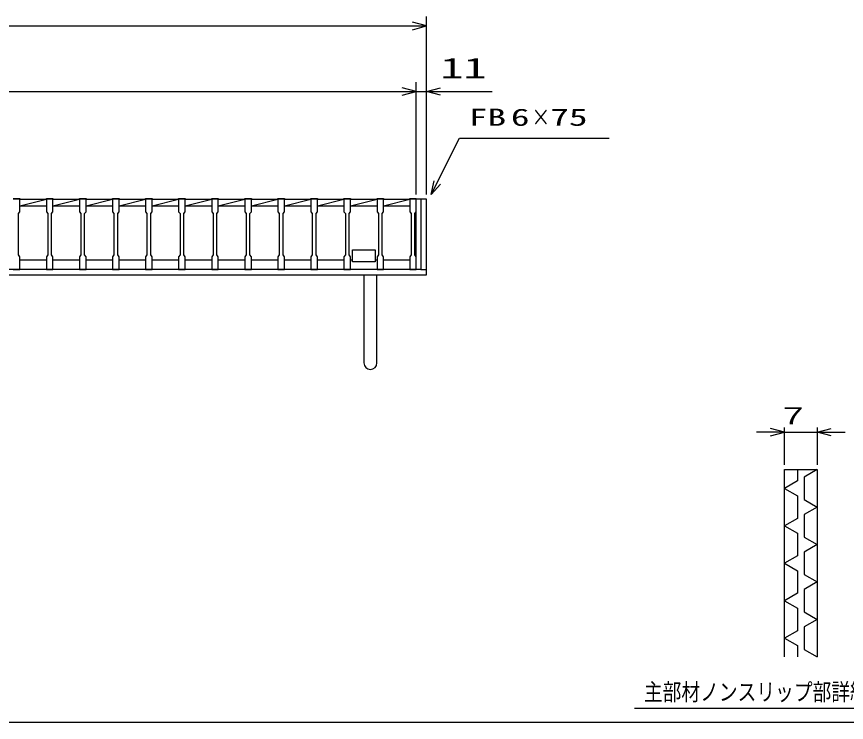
# Model space of a CAD drawing. Units: millimetres, scale not verified. Extents: x -1820 to 1731, y -1282 to 1054.
# Drawn here: x -851 to 35, y -1146 to -392 of the extents above; entities that cross this region are included whole.
import ezdxf
from ezdxf.enums import TextEntityAlignment as Align

# ---------------------------------------------------------------- set-up
doc = ezdxf.new("R2010")
doc.units = ezdxf.units.MM
doc.header["$LTSCALE"] = 10
for name, color, linetype, lineweight in [('0_2', 150, 'Continuous', 25), ('16', 3, 'Continuous', 25), ('19', 6, 'Continuous', 25), ('22', 4, 'Continuous', 25), ('32', 4, 'Continuous', 25)]:
    doc.layers.add(name, color=color, linetype=linetype, lineweight=lineweight)
doc.styles.add('ベクトル', font='')
doc.styles.add('ＭＳ ゴシック', font='')
doc.styles.get('ベクトル').set_extended_font_data('ベクトル')
doc.styles.get('ＭＳ ゴシック').set_extended_font_data('MS Gothic')

msp = doc.modelspace()

# ---------------------------------------------------------------- linework, layer by layer
at = {"layer": '0_2'}
msp.add_line((1731, -1146.5), (-1729, -1146.5), dxfattribs=at)
at = {"layer": '16'}
for p, q in [((-854.2, -586.8), (-847.2, -586.8)), ((-847.2, -587.5), (-854.2, -587.5)), ((-847.2, -586.8), (-847.2, -587.5)), ((-847.2, -601), (-847.2, -587.5)), ((-847.2, -587.5), (-818.9, -587.5)), ((-847.2, -594.5), (-818.9, -587.5)), ((-818.9, -587.5), (-818.9, -586.8)), ((-818.9, -586.8), (-811.9, -586.8)), ((-818.9, -587.5), (-818.9, -601)), ((-811.9, -587.5), (-818.9, -587.5)), ((-811.9, -586.8), (-811.9, -587.5)), ((-811.9, -601), (-811.9, -587.5)), ((-811.9, -587.5), (-783.6, -587.5)), ((-811.9, -594.5), (-783.6, -587.5)), ((-783.6, -587.5), (-783.6, -586.8)), ((-783.6, -586.8), (-776.6, -586.8)), ((-783.6, -587.5), (-783.6, -601)), ((-776.6, -587.5), (-783.6, -587.5)), ((-776.6, -586.8), (-776.6, -587.5)), ((-776.6, -601), (-776.6, -587.5)), ((-776.6, -587.5), (-748.3, -587.5)), ((-776.6, -594.5), (-748.3, -587.5)), ((-748.3, -587.5), (-748.3, -586.8)), ((-748.3, -586.8), (-741.3, -586.8)), ((-748.3, -587.5), (-748.3, -601)), ((-741.3, -587.5), (-748.3, -587.5)), ((-741.3, -586.8), (-741.3, -587.5)), ((-741.3, -601), (-741.3, -587.5)), ((-741.3, -587.5), (-713, -587.5)), ((-741.3, -594.5), (-713, -587.5)), ((-713, -587.5), (-713, -586.8)), ((-713, -586.8), (-706, -586.8)), ((-713, -587.5), (-713, -601)), ((-706, -587.5), (-713, -587.5)), ((-706, -586.8), (-706, -587.5)), ((-706, -601), (-706, -587.5)), ((-706, -587.5), (-677.7, -587.5)), ((-706, -594.5), (-677.7, -587.5)), ((-677.7, -587.5), (-677.7, -586.8)), ((-677.7, -586.8), (-670.7, -586.8)), ((-677.7, -587.5), (-677.7, -601)), ((-670.7, -587.5), (-677.7, -587.5)), ((-670.7, -586.8), (-670.7, -587.5)), ((-670.7, -601), (-670.7, -587.5)), ((-670.7, -587.5), (-642.4, -587.5)), ((-670.7, -594.5), (-642.4, -587.5)), ((-642.4, -587.5), (-642.4, -586.8)), ((-642.4, -586.8), (-635.4, -586.8)), ((-642.4, -587.5), (-642.4, -601)), ((-635.4, -587.5), (-642.4, -587.5)), ((-635.4, -586.8), (-635.4, -587.5)), ((-635.4, -601), (-635.4, -587.5)), ((-635.4, -587.5), (-607.1, -587.5)), ((-635.4, -594.5), (-607.1, -587.5)), ((-607.1, -587.5), (-607.1, -586.8)), ((-607.1, -586.8), (-600.1, -586.8)), ((-607.1, -587.5), (-607.1, -601)), ((-600.1, -587.5), (-607.1, -587.5)), ((-600.1, -586.8), (-600.1, -587.5)), ((-600.1, -601), (-600.1, -587.5)), ((-600.1, -587.5), (-571.8, -587.5)), ((-600.1, -594.5), (-571.8, -587.5)), ((-571.8, -587.5), (-571.8, -586.8)), ((-571.8, -586.8), (-564.8, -586.8)), ((-571.8, -587.5), (-571.8, -601)), ((-564.8, -587.5), (-571.8, -587.5)), ((-564.8, -586.8), (-564.8, -587.5)), ((-564.8, -601), (-564.8, -587.5)), ((-564.8, -587.5), (-536.5, -587.5)), ((-564.8, -594.5), (-536.5, -587.5)), ((-536.5, -587.5), (-536.5, -586.8)), ((-536.5, -586.8), (-529.5, -586.8)), ((-536.5, -587.5), (-536.5, -601)), ((-529.5, -587.5), (-536.5, -587.5)), ((-529.5, -586.8), (-529.5, -587.5)), ((-529.5, -601), (-529.5, -587.5)), ((-529.5, -587.5), (-501.2, -587.5)), ((-529.5, -594.5), (-501.2, -587.5)), ((-501.2, -587.5), (-501.2, -586.8)), ((-501.2, -586.8), (-494.2, -586.8)), ((-501.2, -587.5), (-501.2, -601)), ((-494.2, -587.5), (-501.2, -587.5)), ((-494.2, -586.8), (-494.2, -587.5)), ((-494.2, -601), (-494.2, -587.5)), ((-494.2, -587.5), (-465.9, -587.5)), ((-494.2, -594.5), (-465.9, -587.5)), ((-465.9, -587.5), (-465.9, -586.8)), ((-465.9, -586.8), (-458.9, -586.8)), ((-465.9, -587.5), (-465.9, -601)), ((-458.9, -587.5), (-465.9, -587.5)), ((-458.9, -586.8), (-458.9, -587.5)), ((-458.9, -601), (-458.9, -587.5)), ((-458.9, -587.5), (-431, -587.5)), ((-458.9, -594.5), (-431, -587.6)), ((-431, -587.5), (-431, -586.8)), ((-431, -586.8), (-424, -586.8)), ((-431, -587.5), (-431, -601)), ((-424, -587.5), (-431, -587.5)), ((-424, -586.8), (-424, -587.5)), ((-424, -601), (-424, -587.5)), ((-424, -652.5), (-424, -587.5)), ((-848.7, -603), (-847.2, -601)), ((-847.2, -594.5), (-818.9, -594.5)), ((-818.9, -601), (-817.4, -603)), ((-813.4, -603), (-811.9, -601)), ((-811.9, -594.5), (-783.6, -594.5)), ((-783.6, -601), (-782.1, -603)), ((-778.1, -603), (-776.6, -601)), ((-776.6, -594.5), (-748.3, -594.5)), ((-748.3, -601), (-746.8, -603)), ((-742.8, -603), (-741.3, -601)), ((-741.3, -594.5), (-713, -594.5)), ((-713, -601), (-711.5, -603)), ((-707.5, -603), (-706, -601)), ((-706, -594.5), (-677.7, -594.5)), ((-677.7, -601), (-676.2, -603)), ((-672.2, -603), (-670.7, -601)), ((-670.7, -594.5), (-642.4, -594.5)), ((-642.4, -601), (-640.9, -603)), ((-636.9, -603), (-635.4, -601)), ((-635.4, -594.5), (-607.1, -594.5)), ((-607.1, -601), (-605.6, -603)), ((-601.6, -603), (-600.1, -601)), ((-600.1, -594.5), (-571.8, -594.5)), ((-571.8, -601), (-570.3, -603)), ((-566.3, -603), (-564.8, -601)), ((-564.8, -594.5), (-536.5, -594.5)), ((-536.5, -601), (-535, -603)), ((-531, -603), (-529.5, -601)), ((-529.5, -594.5), (-501.2, -594.5)), ((-501.2, -601), (-499.7, -603)), ((-495.7, -603), (-494.2, -601)), ((-494.2, -594.5), (-465.9, -594.5)), ((-465.9, -601), (-464.4, -603)), ((-460.4, -603), (-458.9, -601)), ((-458.9, -594.5), (-431, -594.5)), ((-431, -601), (-429.5, -603)), ((-425.5, -603), (-424, -601)), ((-848.7, -647), (-848.7, -603)), ((-817.4, -603), (-817.4, -647)), ((-813.4, -647), (-813.4, -603)), ((-782.1, -603), (-782.1, -647)), ((-778.1, -647), (-778.1, -603)), ((-746.8, -603), (-746.8, -647)), ((-742.8, -647), (-742.8, -603)), ((-711.5, -603), (-711.5, -647)), ((-707.5, -647), (-707.5, -603)), ((-676.2, -603), (-676.2, -647)), ((-672.2, -647), (-672.2, -603)), ((-640.9, -603), (-640.9, -647)), ((-636.9, -647), (-636.9, -603)), ((-605.6, -603), (-605.6, -647)), ((-601.6, -647), (-601.6, -603)), ((-570.3, -603), (-570.3, -647)), ((-566.3, -647), (-566.3, -603)), ((-535, -603), (-535, -647)), ((-531, -647), (-531, -603)), ((-499.7, -603), (-499.7, -647)), ((-495.7, -647), (-495.7, -603)), ((-464.4, -603), (-464.4, -647)), ((-460.4, -647), (-460.4, -603)), ((-429.5, -603), (-429.5, -647)), ((-425.5, -647), (-425.5, -603)), ((-492.05, -652.5), (-492.05, -641.5)), ((-492.05, -641.5), (-468.05, -641.5)), ((-468.05, -641.5), (-468.05, -654.5)), ((-847.2, -649), (-848.7, -647)), ((-847.2, -662.5), (-847.2, -649)), ((-847.2, -652.5), (-818.9, -652.5)), ((-817.4, -647), (-818.9, -649)), ((-818.9, -649), (-818.9, -662.5)), ((-811.9, -649), (-813.4, -647)), ((-811.9, -662.5), (-811.9, -649)), ((-811.9, -652.5), (-783.6, -652.5)), ((-782.1, -647), (-783.6, -649)), ((-783.6, -649), (-783.6, -662.5)), ((-776.6, -649), (-778.1, -647)), ((-776.6, -662.5), (-776.6, -649)), ((-776.6, -652.5), (-748.3, -652.5)), ((-746.8, -647), (-748.3, -649)), ((-748.3, -649), (-748.3, -662.5)), ((-741.3, -649), (-742.8, -647)), ((-741.3, -662.5), (-741.3, -649)), ((-741.3, -652.5), (-713, -652.5)), ((-711.5, -647), (-713, -649)), ((-713, -649), (-713, -662.5)), ((-706, -649), (-707.5, -647)), ((-706, -662.5), (-706, -649)), ((-706, -652.5), (-677.7, -652.5)), ((-676.2, -647), (-677.7, -649)), ((-677.7, -649), (-677.7, -662.5)), ((-670.7, -649), (-672.2, -647)), ((-670.7, -662.5), (-670.7, -649)), ((-670.7, -652.5), (-642.4, -652.5)), ((-640.9, -647), (-642.4, -649)), ((-642.4, -649), (-642.4, -662.5)), ((-635.4, -649), (-636.9, -647)), ((-635.4, -662.5), (-635.4, -649)), ((-635.4, -652.5), (-607.1, -652.5)), ((-605.6, -647), (-607.1, -649)), ((-607.1, -649), (-607.1, -662.5)), ((-600.1, -649), (-601.6, -647)), ((-600.1, -662.5), (-600.1, -649)), ((-600.1, -652.5), (-571.8, -652.5)), ((-570.3, -647), (-571.8, -649)), ((-571.8, -649), (-571.8, -662.5)), ((-564.8, -649), (-566.3, -647)), ((-564.8, -662.5), (-564.8, -649)), ((-564.8, -652.5), (-536.5, -652.5)), ((-535, -647), (-536.5, -649)), ((-536.5, -649), (-536.5, -662.5)), ((-529.5, -649), (-531, -647)), ((-529.5, -662.5), (-529.5, -649)), ((-529.5, -652.5), (-501.2, -652.5)), ((-499.7, -647), (-501.2, -649)), ((-501.2, -649), (-501.2, -662.5)), ((-494.2, -649), (-495.7, -647)), ((-494.2, -662.5), (-494.2, -649)), ((-494.2, -652.5), (-492.05, -652.5)), ((-492.05, -654.5), (-492.05, -652.5)), ((-468.05, -654.5), (-492.05, -654.5)), ((-468.05, -652.5), (-465.9, -652.5)), ((-464.4, -647), (-465.9, -649)), ((-465.9, -649), (-465.9, -662.5)), ((-458.9, -649), (-460.4, -647)), ((-458.9, -662.5), (-458.9, -649)), ((-458.9, -652.5), (-431, -652.5)), ((-429.5, -647), (-431, -649)), ((-431, -649), (-431, -662.5)), ((-424, -649), (-425.5, -647)), ((-424, -662.5), (-424, -649)), ((-854.2, -662.5), (-847.2, -662.5)), ((-818.9, -662.5), (-811.9, -662.5)), ((-783.6, -662.5), (-776.6, -662.5)), ((-748.3, -662.5), (-741.3, -662.5)), ((-713, -662.5), (-706, -662.5)), ((-677.7, -662.5), (-670.7, -662.5)), ((-642.4, -662.5), (-635.4, -662.5)), ((-607.1, -662.5), (-600.1, -662.5)), ((-571.8, -662.5), (-564.8, -662.5)), ((-536.5, -662.5), (-529.5, -662.5)), ((-501.2, -662.5), (-494.2, -662.5)), ((-465.9, -662.5), (-458.9, -662.5)), ((-431, -662.5), (-424, -662.5))]:
    msp.add_line(p, q, dxfattribs=at)
at = {"layer": '19'}
for p, q in [((-413, -587.5), (-424, -587.5)), ((-419, -587.5), (-419, -662.5)), ((-413, -668.5), (-413, -587.5)), ((-419, -662.5), (-1424, -662.5)), ((-419, -662.5), (-413, -662.5)), ((-1430, -668.5), (-413, -668.5)), ((-480, -668.5), (-480, -762.5)), ((-466, -762.5), (-466, -668.5))]:
    msp.add_line(p, q, dxfattribs=at)
msp.add_arc((-473, -762.5), 7, 180, 0, dxfattribs=at)
at = {"layer": '22'}
for p, q in [((-413, -402.5), (-428, -398.5)), ((-413, -582.5), (-413, -392.5)), ((-1430, -402.5), (-413, -402.5)), ((-428, -406.5), (-413, -402.5)), ((-424, -472.5), (-439, -468.5)), ((-424, -582.5), (-424, -462.5)), ((-413, -582.5), (-413, -462.5)), ((-413, -472.5), (-398, -468.5)), ((-1419, -472.5), (-424, -472.5)), ((-439, -476.5), (-424, -472.5)), ((-424, -472.5), (-413, -472.5)), ((-398, -476.5), (-413, -472.5)), ((-413, -472.5), (-343, -472.5)), ((-408, -582.5), (-378, -522.5)), ((-378, -522.5), (-218, -522.5)), ((-408, -582.5), (-405, -567.9)), ((-408, -582.5), (-398, -571.5))]:
    msp.add_line(p, q, dxfattribs=at)
at = {"layer": '32'}
for p, q in [((-31, -836.5), (-46, -832.5)), ((-31, -871.5), (-31, -831.5)), ((4, -831.5), (4, -871.5)), ((4, -836.5), (19, -832.5)), ((-31, -836.5), (-61, -836.5)), ((-46, -840.5), (-31, -836.5)), ((-31, -836.5), (4, -836.5)), ((19, -840.5), (4, -836.5)), ((4, -836.5), (34, -836.5)), ((-31, -876.5), (4, -876.5)), ((-31, -1076.5), (-31, -876.5)), ((-17, -876.5), (-17, -888.5)), ((4, -876.5), (-10, -884.5)), ((4, -876.5), (4, -1076.5)), ((-10, -884.5), (-10, -908.5)), ((-17, -888.5), (-31, -896.5)), ((-31, -896.5), (-17, -904.5)), ((-17, -904.5), (-17, -928.5)), ((-10, -908.5), (4, -916.5)), ((4, -916.5), (-10, -924.5)), ((-17, -928.5), (-31, -936.5)), ((-10, -924.5), (-10, -948.5)), ((-31, -936.5), (-17, -944.5)), ((-17, -944.5), (-17, -968.5)), ((-10, -948.5), (4, -956.5)), ((4, -956.5), (-10, -964.5)), ((-10, -964.5), (-10, -988.5)), ((-17, -968.5), (-31, -976.5)), ((-31, -976.5), (-17, -984.5)), ((-17, -984.5), (-17, -1008.5)), ((-10, -988.5), (4, -996.5)), ((4, -996.5), (-10, -1004.5)), ((-17, -1008.5), (-31, -1016.5)), ((-10, -1004.5), (-10, -1028.5)), ((-31, -1016.5), (-17, -1024.5)), ((-17, -1024.5), (-17, -1048.5)), ((-10, -1028.5), (4, -1036.5)), ((4, -1036.5), (-10, -1044.5)), ((-10, -1044.5), (-10, -1068.5)), ((-17, -1048.5), (-31, -1056.5)), ((-31, -1056.5), (-17, -1064.5)), ((-17, -1064.5), (-17, -1076.5)), ((-10, -1068.5), (4, -1076.5)), ((64, -1131.5), (-191, -1131.5))]:
    msp.add_line(p, q, dxfattribs=at)

# ---------------------------------------------------------------- texts
at = {"layer": '22', "color": 2, "style": 'ＭＳ ゴシック'}
for s, height, width, p in [(' 11 ', 21.99, 1.65, (-423, -447.5)), ('FB', 18.33, 1.6, (-368, -500)), (' 6 ', 18.33, 1.6, (-343, -500)), ('×', 18.33, 0.8, (-301, -500)), (' 75 ', 18.33, 1.6, (-301, -500))]:
    msp.add_text(s, height=height, dxfattribs=dict(at, width=width)).set_placement(p, align=Align.MIDDLE_LEFT)
at = {"layer": '32', "color": 2, "style": 'ベクトル'}
for s, width, p in [(' 7 ', 1.6, (-43.5, -819)), ('主部材ノンスリップ部詳細', 0.8, (-181, -1114))]:
    msp.add_text(s, height=18.33, dxfattribs=dict(at, width=width)).set_placement(p, align=Align.MIDDLE_LEFT)

doc.saveas('drawing.dxf')
